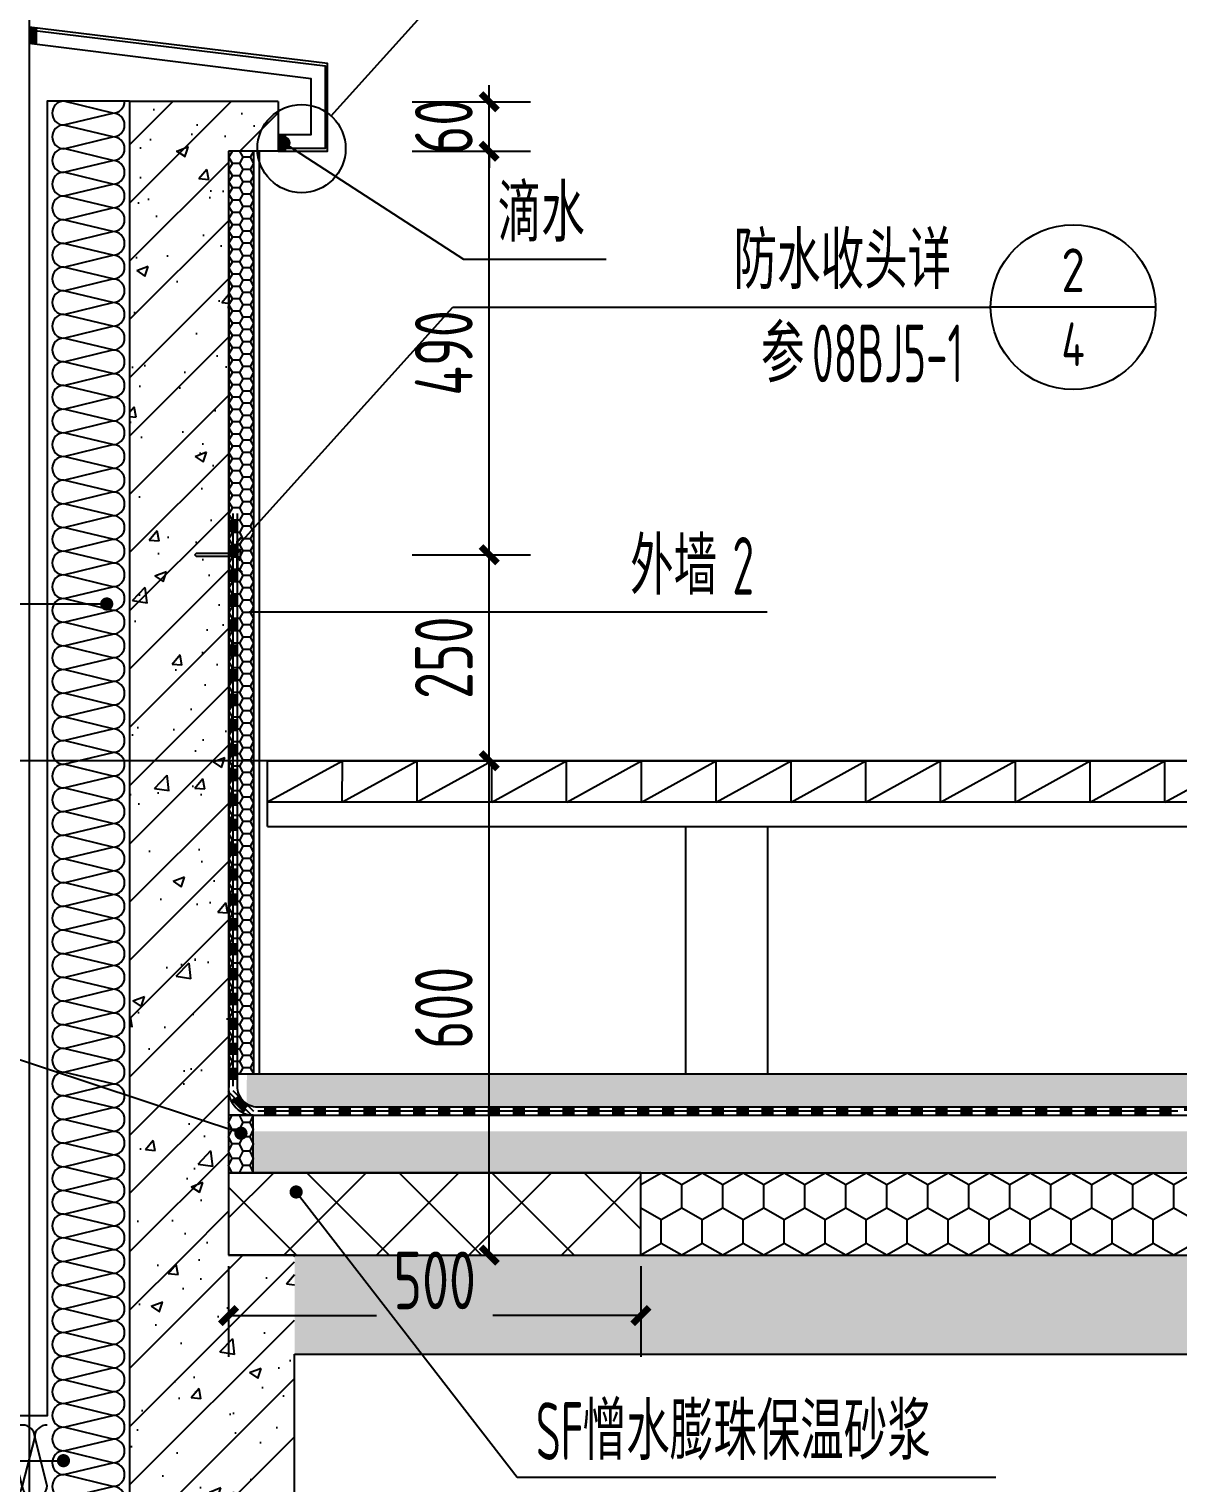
# Model space of a CAD drawing. Extents: x 198753 to 882193, y -399300 to 132460.
# Drawn here: x 407533 to 408926, y -65821 to -64057 of the extents above; entities that cross this region are included whole.
import ezdxf
from ezdxf.enums import TextEntityAlignment as Align

# ---------------------------------------------------------------- set-up
doc = ezdxf.new("R2010")
doc.units = 0
doc.header["$LTSCALE"] = 1000
doc.header["$MEASUREMENT"] = 0
doc.linetypes.add('DASH', pattern=[0.35, 0.25, -0.1])
doc.linetypes.add('DOTE', pattern=[2.42, 2, -0.2, 0.02, -0.2])
for name, color, linetype in [('00-图签', 7, 'Continuous'), ('01-标注_尺寸', 124, 'Continuous'), ('01-标注_符号', 200, 'Continuous'), ('02-TEXT_标注', 130, 'Continuous'), ('05-填充_天正', 26, 'Continuous'), ('A-D-金属剖线', 200, 'Continuous'), ('A-O_屋面', 201, 'Continuous'), ('A-O_防水层', 222, 'Continuous'), ('A-SUR_保温', 222, 'Continuous'), ('A-金属背板', 30, 'Continuous'), ('A_AXIS-轴线', 36, 'DOTE'), ('A_STR-砼墙', 51, 'Continuous'), ('A_STR-砼柱', 51, 'Continuous'), ('构造物', 145, 'Continuous'), ('钢龙骨', 173, 'Continuous')]:
    doc.layers.add(name, color=color, linetype=linetype)
doc.layers.add('04-不打印_辅助线', color=165, linetype='Continuous', plot=False)
doc.styles.add('_TCH_DIM', font='ROS1', dxfattribs={"width": 0.8, "bigfont": 'JD'})
doc.styles.add('_TCH_DIM_T3', font='ROS1', dxfattribs={"width": 0.8, "bigfont": 'JD'})
doc.dimstyles.new('_TCH_ARCH&&20', dxfattribs={"dimtxt": 70, "dimasz": 20, "dimexe": 50, "dimexo": 60, "dimgap": 20, "dimtad": 1, "dimdec": 0, "dimzin": 0, "dimdsep": 46, "dimtxsty": '_TCH_DIM_T3', "dimblk": 'ARCHTICK', "dimcen": 0.09, "dimclrt": 4, "dimazin": 2, "dimtfac": 1, "dimtdec": 0, "dimtix": 1, "dimtmove": 2, "dimatfit": 3, "dimfxl": 0, "dimtolj": 1, "dimtzin": 0, "dimarcsym": 0})
pattern_1 = [(45, (0, 0), (-35.355339, 35.355339), []), (50, (0, 0), (143.452037, -12.550427), [15, -165]), (355, (0, 0), (-27.750267, 150.438427), [12, -132]), (100.4514, (11.95, -1.05), (115.701876, 137.88791), [12.74804, -140.22842]), (46.1842, (0, 40), (213.44821, -33.1038), [22.5, -247.5]), (96.6356, (17.79, 37.24), (186.93254, 194.82357), [19.12206, -210.3426]), (351.1842, (0, 40), (186.93239, 194.82372), [18, -198]), (21, (20, 30), (119.38141, -80.523778), [15, -165]), (326, (20, 30), (48.663066, 145.03001), [12, -132]), (71.4514, (29.95, 23.29), (168.044526, 64.5061), [12.74804, -140.22842]), (37.5, (0, 0), (2.431971, 66.578771), [0, -130.4, 0, -134, 0, -132.5]), (7.5, (0, 0), (52.613907, 78.882342), [0, -76.4, 0, -127.4, 0, -50.5]), (327.5, (-44.6, 0), (106.764487, -4.5109743), [0, -50, 0, -156, 0, -207]), (317.5, (-64.6, 0), (116.637234, 20.020996), [0, -65, 0, -103.6, 0, -147])]

# ---------------------------------------------------------------- blocks, each defined once
blk = doc.blocks.new('$LinePat$岩棉板')
at = {"color": 0}
for p, q in [((0, -17), (12, -67)), ((12, -67), (24, -17))]:
    blk.add_line(p, q, dxfattribs=at)
for centre, start, end in [((12, -17), 0, 180), ((0, -67), 270, 0), ((24, -67), 180, 270)]:
    blk.add_arc(centre, 12, start, end, dxfattribs=at)
at = {"layer": 'Defpoints'}
blk.add_point((0, 0.1), dxfattribs=at)
at = {"layer": 'Defpoints', "color": 0}
blk.add_point((24, -84), dxfattribs=at)
blk = doc.blocks.new('*U156')
at = {"layer": '01-标注_符号'}
for points in [[(-852.7, 520), (0, 520)], [(-852.7, 190.2), (272.2, 190.2)], [(-850, -849.4), (219.7, -849.4)]]:
    blk.add_lwpolyline(points, dxfattribs=at)
at = {"layer": '01-标注_符号', "const_width": 8}
for points in [[(-4, 520, 1), (4, 520, 1)], [(268.2, 190.2, 1), (276.2, 190.2, 1)], [(215.7, -849.4, 1), (223.7, -849.4, 1)]]:
    blk.add_lwpolyline(points, format="xyb", close=True, dxfattribs=at)
at = {"layer": 'A-SUR_保温'}
blk.add_line((300, 800.2), (300, -895), dxfattribs=at)
blk.add_lwpolyline([(300, 800.2), (200, 800.2), (200, -795), (48, -795), (48, -895), (300, -895)], dxfattribs=at)
at = {"layer": 'A-金属背板'}
blk.add_lwpolyline([(60, 840.2), (70, 840.2), (70, 0), (60, 0)], close=True, dxfattribs=at)
at = {"layer": 'A-SUR_保温', "yscale": 1.188379012465143, "zscale": 1.188379012465143}
for p, xscale, rotation in [((200, 771.5), 1.19717378077196, 90), ((200, 742.7), 1.19717378077196, 90), ((200, 714), 1.19717378077196, 90), ((200, 685.3), 1.19717378077196, 90), ((200, 656.5), 1.19717378077196, 90), ((200, 627.8), 1.19717378077196, 90), ((200, 599.1), 1.19717378077196, 90), ((200, 570.3), 1.19717378077196, 90), ((200, 541.6), 1.19717378077196, 90), ((200, 512.9), 1.19717378077196, 90), ((200, 484.1), 1.19717378077196, 90), ((200, 455.4), 1.19717378077196, 90), ((200, 426.7), 1.19717378077196, 90), ((200, 397.9), 1.19717378077196, 90), ((200, 369.2), 1.19717378077196, 90), ((200, 340.5), 1.19717378077196, 90), ((200, 311.8), 1.19717378077196, 90), ((200, 283), 1.19717378077196, 90), ((200, 254.3), 1.19717378077196, 90), ((200, 225.6), 1.19717378077196, 90), ((200, 196.8), 1.19717378077196, 90), ((200, 168.1), 1.19717378077196, 90), ((200, 139.4), 1.19717378077196, 90), ((200, 110.6), 1.19717378077196, 90), ((200, 81.9), 1.19717378077196, 90), ((200, 53.2), 1.19717378077196, 90), ((200, 24.4), 1.19717378077196, 90), ((200, -4.3), 1.19717378077196, 90), ((200, -33), 1.19717378077196, 90), ((200, -61.8), 1.19717378077196, 90), ((200, -90.5), 1.19717378077196, 90), ((200, -119.2), 1.19717378077196, 90), ((200, -148), 1.19717378077196, 90), ((200, -176.7), 1.19717378077196, 90), ((200, -205.4), 1.19717378077196, 90), ((200, -234.2), 1.19717378077196, 90), ((200, -262.9), 1.19717378077196, 90), ((200, -291.6), 1.19717378077196, 90), ((200, -320.4), 1.19717378077196, 90), ((200, -349.1), 1.19717378077196, 90), ((200, -377.8), 1.19717378077196, 90), ((200, -406.6), 1.19717378077196, 90), ((200, -435.3), 1.19717378077196, 90), ((200, -464), 1.19717378077196, 90), ((200, -492.7), 1.19717378077196, 90), ((200, -521.5), 1.19717378077196, 90), ((200, -550.2), 1.19717378077196, 90), ((200, -578.9), 1.19717378077196, 90), ((200, -607.7), 1.19717378077196, 90), ((200, -636.4), 1.19717378077196, 90), ((200, -665.1), 1.19717378077196, 90), ((200, -693.9), 1.19717378077196, 90), ((200, -722.6), 1.19717378077196, 90), ((200, -751.3), 1.19717378077196, 90), ((200, -780.1), 1.19717378077196, 90), ((200, -808.8), 1.19717378077196, 90), ((78.4, -900), 1.266666665670531, 180), ((108.8, -900), 1.266666665670531, 180), ((139.2, -900), 1.266666665670531, 180), ((169.6, -900), 1.266666665670531, 180), ((200, -900), 1.266666665670531, 180), ((200, -837.5), 1.19717378077196, 90), ((200, -866.3), 1.19717378077196, 90), ((200, -895), 1.19717378077196, 90)]:
    blk.add_blockref('$LinePat$岩棉板', p, dxfattribs=dict(at, xscale=xscale, rotation=rotation))
at = {"layer": '02-TEXT_标注', "style": '_TCH_DIM'}
for s, height, width, p in [('幕墙', 69.46, 0.8, (-852.7, 541)), ('2', 70, 0.64, (-728.5, 541)), ('厚憎水岩棉板', 69.46, 0.8, (-763.1, 212.1)), ('100', 70, 0.64, (-852.7, 212.1)), ('100', 70, 0.64, (-850, -825.5)), ('厚憎水岩棉防火封堵', 69.46, 0.8, (-760.4, -825.5))]:
    blk.add_text(s, height=height, dxfattribs=dict(at, width=width)).set_placement(p)
blk = doc.blocks.new('*U40')
at = {"layer": '钢龙骨'}
blk.add_lwpolyline([(178, 870.2), (178, -2300)], dxfattribs=at)
blk = doc.blocks.new('A$C1C2A6847')
for p, q in [((52, 23.1), (55, 28.3)), ((52, 19.1), (55, 14)), ((55, 28.3), (55, 14))]:
    blk.add_line(p, q)
for points in [[(56, 42.1), (51, 37.1), (51, 5.1), (56, 0.1)], [(56.7, 41.4), (52, 36.7), (52, 26.6)], [(0, 21.1), (2, 23.1), (52, 23.1), (52, 19.1), (2, 19.1), (0, 21.1)], [(52, 25.6), (52, 16.6)], [(52, 15.6), (52, 5.6), (56.7, 0.9)]]:
    blk.add_lwpolyline(points)
for centre, start, end in [((56.4, 41.8), 315, 135), ((52, 26.1), 270, 90), ((52, 16.1), 270, 90), ((56.4, 0.5), 225, 45)]:
    blk.add_arc(centre, 0.5, start, end)
blk = doc.blocks.new('*U49')
at = {"layer": '钢龙骨'}
blk.add_lwpolyline([(178, 3300), (178, -3329.8)], dxfattribs=at)
blk = doc.blocks.new('$LinePat$聚苯板')
at = {"color": 0}
for p, q in [((14.8, -8.6), (0, 0)), ((29.7, 0), (14.8, -8.6)), ((14.8, -8.6), (14.8, -25.7)), ((14.8, -25.7), (0, -34.3)), ((29.7, -34.3), (14.8, -25.7)), ((0, -34.3), (0, -51.4)), ((0, -51.4), (14.8, -60)), ((14.8, -60), (29.7, -51.4))]:
    blk.add_line(p, q, dxfattribs=at)
blk = doc.blocks.new('*U233')
at = {"layer": 'A-SUR_保温', "color": 26}
blk.add_lwpolyline([(0, 0), (30, 0), (30, 69.7), (0, 69.7), (0, 0)], dxfattribs=at)
at = {"layer": 'A-SUR_保温', "color": 26, "xscale": -0.5869170273315782, "yscale": 0.5, "zscale": 0.5, "rotation": 270.0000009086}
for p in [(30, 52.3), (30, 34.9), (30, 17.4), (30, 0)]:
    blk.add_blockref('$LinePat$聚苯板', p, dxfattribs=at)
blk = doc.blocks.new('_ArchTick')
at = {"color": 0, "linetype": 'ByBlock', "const_width": 0.4}
blk.add_lwpolyline([(-0.5, -0.5), (0.5, 0.5)], dxfattribs=at)
blk = doc.blocks.new('*D2115')
at = {"layer": '01-标注_尺寸', "color": 0, "lineweight": -2, "transparency": 16777216}
for p, q in [((0, -13.3), (0, -123.3)), ((500, -13.3), (500, -123.3)), ((0, -73.3), (179.6, -73.3)), ((500, -73.3), (320.4, -73.3))]:
    blk.add_line(p, q, dxfattribs=at)
at = {"layer": 'Defpoints', "color": 0, "transparency": 16777216}
for p in [(0, 46.7), (500, 46.7), (500, -73.3)]:
    blk.add_point(p, dxfattribs=at)
at = {"layer": '01-标注_尺寸', "color": 0, "lineweight": -2, "transparency": 16777216, "xscale": 20, "yscale": 20, "zscale": 20, "rotation": 180}
blk.add_blockref('_ArchTick', (0, -73.3), dxfattribs=at)
at = {"layer": '01-标注_尺寸', "color": 0, "lineweight": -2, "transparency": 16777216, "xscale": 20, "yscale": 20, "zscale": 20}
blk.add_blockref('_ArchTick', (500, -73.3), dxfattribs=at)
at = {"layer": '01-标注_尺寸', "color": 4, "transparency": 16777216, "insert": (250, -30.6), "char_height": 70, "attachment_point": 5, "style": '_TCH_DIM_T3'}
blk.add_mtext('\\A1;500', dxfattribs=at)
blk = doc.blocks.new('*D1647')
at = {"layer": '01-标注_尺寸', "color": 0, "lineweight": -2, "transparency": 16777216}
for p, q in [((407997.6, -64944.9), (408141, -64944.9)), ((408091, -65544.9), (408091, -64944.9)), ((407997.6, -65544.9), (408141, -65544.9))]:
    blk.add_line(p, q, dxfattribs=at)
at = {"layer": 'Defpoints', "color": 0, "transparency": 16777216}
for p in [(407937.6, -64944.9), (408091, -64944.9), (407937.6, -65544.9)]:
    blk.add_point(p, dxfattribs=at)
at = {"layer": '01-标注_尺寸', "color": 0, "lineweight": -2, "transparency": 16777216, "xscale": 20, "yscale": 20, "zscale": 20}
for p, rotation in [((408091, -64944.9), 90), ((408091, -65544.9), 270)]:
    blk.add_blockref('_ArchTick', p, dxfattribs=dict(at, rotation=rotation))
at = {"layer": '01-标注_尺寸', "color": 4, "transparency": 16777216, "insert": (408036, -65244.9), "char_height": 70, "attachment_point": 5, "rotation": 90, "style": '_TCH_DIM_T3'}
blk.add_mtext('\\A1;600', dxfattribs=at)
blk = doc.blocks.new('*D1648')
at = {"layer": '01-标注_尺寸', "color": 0, "lineweight": -2, "transparency": 16777216}
for p, q in [((407997.6, -64694.9), (408141, -64694.9)), ((408091, -64944.9), (408091, -64694.9)), ((407997.6, -64944.9), (408141, -64944.9))]:
    blk.add_line(p, q, dxfattribs=at)
at = {"layer": 'Defpoints', "color": 0, "transparency": 16777216}
for p in [(407937.6, -64694.9), (408091, -64694.9), (407937.6, -64944.9)]:
    blk.add_point(p, dxfattribs=at)
at = {"layer": '01-标注_尺寸', "color": 0, "lineweight": -2, "transparency": 16777216, "xscale": 20, "yscale": 20, "zscale": 20}
for p, rotation in [((408091, -64694.9), 90), ((408091, -64944.9), 270)]:
    blk.add_blockref('_ArchTick', p, dxfattribs=dict(at, rotation=rotation))
at = {"layer": '01-标注_尺寸', "color": 4, "transparency": 16777216, "insert": (408036, -64819.9), "char_height": 70, "attachment_point": 5, "rotation": 90, "style": '_TCH_DIM_T3'}
blk.add_mtext('\\A1;250', dxfattribs=at)
blk = doc.blocks.new('*D1649')
at = {"layer": '01-标注_尺寸', "color": 0, "lineweight": -2, "transparency": 16777216}
for p, q in [((407997.6, -64205.3), (408141, -64205.3)), ((408091, -64694.9), (408091, -64205.3)), ((407997.6, -64694.9), (408141, -64694.9))]:
    blk.add_line(p, q, dxfattribs=at)
at = {"layer": 'Defpoints', "color": 0, "transparency": 16777216}
for p in [(407937.6, -64205.3), (408091, -64205.3), (407937.6, -64694.9)]:
    blk.add_point(p, dxfattribs=at)
at = {"layer": '01-标注_尺寸', "color": 0, "lineweight": -2, "transparency": 16777216, "xscale": 20, "yscale": 20, "zscale": 20}
for p, rotation in [((408091, -64205.3), 90), ((408091, -64694.9), 270)]:
    blk.add_blockref('_ArchTick', p, dxfattribs=dict(at, rotation=rotation))
at = {"layer": '01-标注_尺寸', "color": 4, "transparency": 16777216, "insert": (408036, -64450.1), "char_height": 70, "attachment_point": 5, "rotation": 90, "style": '_TCH_DIM_T3'}
blk.add_mtext('\\A1;490', dxfattribs=at)
blk = doc.blocks.new('*D1650')
at = {"layer": '01-标注_尺寸', "color": 0, "lineweight": -2, "transparency": 16777216}
for p, q in [((408091, -64145.3), (408091, -64125.3)), ((407997.6, -64145.3), (408141, -64145.3)), ((408091, -64205.3), (408091, -64145.3)), ((407997.6, -64205.3), (408141, -64205.3)), ((408091, -64205.3), (408091, -64225.3))]:
    blk.add_line(p, q, dxfattribs=at)
at = {"layer": 'Defpoints', "color": 0, "transparency": 16777216}
for p in [(407937.6, -64145.3), (408091, -64145.3), (407937.6, -64205.3)]:
    blk.add_point(p, dxfattribs=at)
at = {"layer": '01-标注_尺寸', "color": 0, "lineweight": -2, "transparency": 16777216, "xscale": 20, "yscale": 20, "zscale": 20}
for p, rotation in [((408091, -64145.3), 270), ((408091, -64205.3), 90)]:
    blk.add_blockref('_ArchTick', p, dxfattribs=dict(at, rotation=rotation))
at = {"layer": '01-标注_尺寸', "color": 4, "transparency": 16777216, "insert": (408036, -64175.3), "char_height": 70, "attachment_point": 5, "rotation": 90, "style": '_TCH_DIM_T3'}
blk.add_mtext('\\A1;60', dxfattribs=at)
blk = doc.blocks.new('$LinePat$防水层2')
at = {"color": 0}
blk.add_line((0, 0), (600, 0), dxfattribs=at)
blk.add_solid([(150, 0), (450, 0), (150, -100), (450, -100)], dxfattribs=at)
blk = doc.blocks.new('$LinePat$空心砌块')
at = {"color": 0}
for p in [(0, -300), (536, -300)]:
    blk.add_line(p, (536, 0), dxfattribs=at)
blk = doc.blocks.new('dfsgfdgh')
at = {"transparency": 33554641}
h = blk.add_hatch(dxfattribs=at)
h.set_pattern_fill('ANSI37', color=26, scale=50)
h.set_pattern_definition([(45, (4580, -17100), (-56.1266, 56.1266), []), (135, (4580, -17100), (-56.1266, -56.1266), [])])
h.paths.add_polyline_path([(0, 0), (500, 0), (500, 100), (0, 100)])
at = {"color": 26}
blk.add_lwpolyline([(0, 0), (500, 0), (500, 100), (0, 100)], close=True, dxfattribs=at)
at = {"layer": '01-标注_尺寸'}
dim = blk.add_linear_dim(base=(500, -73.3), p1=(0, 46.7), p2=(500, 46.7), angle=360, dimstyle='_TCH_ARCH&&20', dxfattribs=at)
dim.commit()
dim.dimension.update_dxf_attribs({"geometry": '*D2115', "text_midpoint": (250, -30.6), "dimtype": 161})

msp = doc.modelspace()

# ---------------------------------------------------------------- hatches: boundary and pattern name
at = {"layer": '05-填充_天正'}
h = msp.add_hatch(dxfattribs=at)
h.set_pattern_fill('钢筋混凝土', color=256, scale=20, style=0)
h.set_pattern_definition(pattern_1)
h.paths.add_polyline_path([(407654.9, -64145.1), (407654.9, -64205.1), (407834.9, -64205.1), (407834.9, -64145.1)])
h = msp.add_hatch(dxfattribs=at)
h.set_pattern_fill('钢筋混凝土', color=256, scale=20, style=0)
h.set_pattern_definition(pattern_1)
h.paths.add_polyline_path([(407654.9, -65544.9), (407774.9, -65544.9), (407774.9, -64205.1), (407654.9, -64205.1)])
h = msp.add_hatch(dxfattribs=at)
h.set_pattern_fill('钢筋混凝土', color=256, scale=20, style=0)
h.set_pattern_definition(pattern_1)
h.paths.add_polyline_path([(407654.9, -66144.9), (407854.9, -66144.9), (407854.9, -65544.9), (407654.9, -65544.9)])
h = msp.add_hatch(dxfattribs=at)
h.set_pattern_fill('钢筋混凝土', color=256, scale=20, style=0)
h.set_pattern_definition(pattern_1)
h.paths.add_polyline_path([(412004.9, -65664.9), (412004.9, -65544.9), (407854.9, -65544.9), (407854.9, -65664.9)])
at = {"layer": 'A-SUR_保温'}
h = msp.add_hatch(dxfattribs=at)
h.set_pattern_fill('混凝土', color=26, scale=15)
h.set_pattern_definition([(50, (318550.37, 336778.2), (107.589027, -9.41282), [11.25, -123.75]), (355, (318550.37, 336778.2), (-20.8127, 112.82882), [9, -99]), (100.4514, (318559.34, 336777.41), (86.776407, 103.41593), [9.561029, -105.171317]), (46.1842, (318550.37, 336808.2), (160.086157, -24.827852), [16.875, -185.625]), (96.6356, (318563.71, 336806.13), (140.199406, 146.11768), [14.34154, -157.75695]), (351.1842, (318550.37, 336808.2), (140.19929, 146.11779), [13.5, -148.5]), (21, (318565.37, 336800.7), (89.536058, -60.392834), [11.25, -123.75]), (326, (318565.37, 336800.7), (36.4973, 108.772507), [9, -99]), (71.4514, (318572.83, 336795.66), (126.033394, 48.379575), [9.561029, -105.171317]), (37.5, (318550.372, 336778.197), (1.8239783, 49.934078), [0, -97.8, 0, -100.5, 0, -99.375]), (7.5, (318550.37, 336778.2), (39.4604306, 59.161757), [0, -57.3, 0, -95.55, 0, -37.875]), (327.5, (318516.922, 336778.197), (80.0733654, -3.3832308), [0, -37.5, 0, -117, 0, -155.25]), (317.5, (318501.92, 336778.2), (87.477925, 15.015747), [0, -48.75, 0, -77.7, 0, -110.25])])
h.paths.add_polyline_path([(411963.6, -65365), (411963.6, -65325), (407797.1, -65324.9), (407796.8, -65365)])
h = msp.add_hatch(dxfattribs=at)
h.set_pattern_fill('加气混凝土', color=26, scale=20)
h.set_pattern_definition([(0, (438779.92, 332549.66), (120, 240), [0, -240]), (0, (438639.52, 332517.26), (120, 240), [0, -240]), (0, (438717.52, 332514.86), (120, 240), [0, -240]), (0, (438802.72, 332585.66), (120, 240), [0, -240]), (0, (438703.12, 332502.86), (120, 240), [0, -240]), (0, (438826.72, 332736.86), (120, 240), [0, -240]), (0, (438753.52, 332717.66), (120, 240), [0, -240]), (0, (438791.92, 332687.66), (120, 240), [0, -240]), (0, (438596.32, 332682.86), (120, 240), [0, -240]), (0, (438713.92, 332672.06), (120, 240), [0, -240]), (0, (438668.32, 332610.86), (120, 240), [0, -240]), (0, (438670.72, 332520.86), (120, 240), [0, -240]), (0, (438760.72, 332511.26), (120, 240), [0, -240]), (0, (438826.72, 332616.86), (120, 240), [0, -240]), (0, (438602.32, 332579.66), (120, 240), [0, -240]), (0, (438622.72, 332620.46), (120, 240), [0, -240]), (0, (438716.32, 332603.66), (120, 240), [0, -240]), (0, (438682.72, 332568.86), (120, 240), [0, -240]), (0, (438663.52, 332648.06), (120, 240), [0, -240]), (0, (438693.52, 332738.06), (120, 240), [0, -240]), (0, (438611.92, 332529.26), (120, 240), [0, -240]), (0, (438743.92, 332688.86), (120, 240), [0, -240]), (0, (438632.32, 332692.46), (120, 240), [0, -240]), (0, (438613.12, 332723.66), (120, 240), [0, -240]), (130.601294, (438811.976, 332661.719), (-599.99999337, 720.00000315), [10.53662, -4414.8444]), (18.434949, (438794.833, 332666.29), (599.9999978, 239.9999982), [10.8421, -1507.05116]), (90, (438794.83, 332656), (120, 240), [10.28571, -469.71426]), (161.565051, (438805.12, 332652.576), (-600.000003, 239.999982), [10.8421, -1507.05116]), (53.130102, (438805.12, 332652.576), (120, 240), [11.42857, -1188.5714]), (135, (438814.26, 332530.29), (-120.000015, 239.999984), [9.69746, -669.12504]), (45, (438800.55, 332530.29), (120, 239.999999), [9.69746, -669.12504]), (135, (438807.405, 332523.43), (-120.000015, 239.999984), [9.69746, -669.12504]), (45, (438807.405, 332523.43), (120, 239.999999), [9.69746, -669.12504]), (116.56505, (438698.83, 332691.43), (-2e-05, 479.99999), [12.77753, -255.5506]), (180, (438693.12, 332702.86), (-120, 240), [13.71429, -226.2857]), (63.43495, (438673.7, 332691.43), (1e-06, 480), [12.77753, -255.5506]), (116.56505, (438679.4, 332680), (-2e-05, 479.99999), [12.77753, -255.5506]), (0, (438679.4, 332680), (120, 240), [13.71429, -226.2857]), (63.43495, (438693.12, 332680), (1e-06, 480), [12.77753, -255.5506]), (107.102728, (438789.119, 332610.29), (-359.99998624, 1200.00000194), [15.54454, -6513.161]), (143.972626, (438784.548, 332625.147), (-2279.9999711, 1679.9999981), [15.54454, -3248.808]), (180, (438771.98, 332634.3), (-120, 240), [14.85714, -225.14284]), (36.0273733, (438744.548, 332625.147), (2279.99998315, 1679.9999819), [15.54454, -3248.808]), (71.565051, (438739.976, 332611.433), (360.000002, 1199.999998), [14.45613, -1503.43712]), (107.102728, (438744.548, 332596.576), (-359.99998624, 1200.00000194), [15.54454, -6513.161]), (143.972626, (438757.12, 332587.433), (-2279.9999711, 1679.9999981), [15.54454, -3248.808]), (0, (438757.12, 332587.43), (120, 240), [14.85714, -225.14284]), (36.0273733, (438771.976, 332587.433), (2279.99998315, 1679.9999819), [15.54454, -3248.808]), (71.565051, (438784.548, 332596.576), (360.000002, 1199.999998), [14.45613, -1503.43712]), (150.255118, (438791.405, 332722.29), (-360.0000009, 239.999997), [9.21401, -1925.72784]), (90, (438783.4, 332717.72), (120, 240), [9.14286, -470.8571]), (29.744881, (438783.405, 332717.72), (360.0000002, 239.9999989), [9.21401, -1925.72784]), (116.56505, (438735.4, 332552), (-2e-05, 479.99999), [12.77753, -255.5506]), (168.690067, (438729.69, 332563.433), (-1080.0000008, 239.999994), [11.6549, -2435.8742]), (41.185925, (438709.119, 332557.719), (2999.99998182, 2639.9999769), [12.14874, -5090.3208]), (90, (438709.12, 332546.29), (120, 240), [11.42857, -468.5714]), (138.814074, (438718.262, 332538.29), (-2999.99994668, 2640.0000168), [12.14874, -5090.3208]), (16.6992442, (438718.262, 332538.29), (3959.9999702, 1199.99998743), [11.93178, -4999.415]), (60.945396, (438729.691, 332541.719), (119.99999968, 239.99999788), [11.76643, -4930.1358]), (109.983106, (438634.833, 332652.576), (-600.00000226, 1679.99999555), [13.3768, -5604.879]), (155.556045, (438630.262, 332665.147), (-1560.00000595, 719.99998504), [13.8092, -5786.0526]), (24.4439547, (438605.119, 332665.147), (1560.00000078, 719.99999654), [13.8092, -5786.0526]), (70.0168934, (438600.548, 332652.576), (600.0000018, 1679.99999583), [13.3768, -5604.879]), (109.983106, (438605.119, 332640.004), (-600.00000226, 1679.99999555), [13.3768, -5604.879]), (160.016893, (438617.69, 332635.433), (-600.0000004, 239.9999891), [13.3768, -2795.751]), (19.9831065, (438617.69, 332635.433), (599.9999967, 239.9999996), [13.3768, -2795.751]), (70.0168934, (438630.262, 332640.004), (600.0000018, 1679.99999583), [13.3768, -5604.879]), (122.005383, (438723.976, 332630.862), (-120.0000161, 239.9999877), [10.78169, -2253.3736]), (18.434949, (438707.976, 332636.576), (599.9999978, 239.9999982), [10.8421, -1507.05116]), (90, (438707.98, 332626.29), (120, 240), [10.28571, -469.71426]), (161.565051, (438718.262, 332622.86), (-600.000003, 239.999982), [10.8421, -1507.05116]), (54.462322, (438718.262, 332622.862), (839.9999988, 1199.9999982), [9.83123, -4119.2846]), (116.56505, (438654.26, 332572.58), (-2e-05, 479.99999), [12.77753, -255.5506]), (180, (438648.55, 332584), (-120, 240), [12.57143, -227.42856]), (59.0362434, (438629.12, 332572.576), (120.0000004, 239.9999988), [13.32789, -2785.5288]), (120.963756, (438635.976, 332561.147), (-120.0000164, 239.999989), [13.32789, -2785.5288]), (0, (438635.98, 332561.15), (120, 240), [12.57143, -227.42856]), (63.43495, (438648.55, 332561.15), (1e-06, 480), [12.77753, -255.5506])])
h.paths.add_polyline_path([(412004.9, -65444.9), (412004.9, -65395), (407804.9, -65394.7), (407804.9, -65444.8)])

# ---------------------------------------------------------------- linework, layer by layer
at = {"layer": '01-标注_符号'}
for p, q in [((407899.2, -64162.4), (408101.3, -63937.9)), ((407842, -64195.1), (408059.9, -64336.1)), ((408059.9, -64336.1), (408233.1, -64336.1)), ((407784.6, -64685.7), (408047, -64394.6)), ((408047, -64394.6), (408699.3, -64394.6)), ((408899.3, -64394.6), (408699.3, -64394.6)), ((407800, -64764.4), (408003.9, -64764.4)), ((408003.9, -64764.4), (408428, -64764.4)), ((407789.9, -65396.9), (407354.9, -65253)), ((407856.8, -65468.2), (408124.8, -65814.4)), ((408124.8, -65814.4), (408705.5, -65814.4))]:
    msp.add_line(p, q, dxfattribs=at)
at = {"layer": '01-标注_符号', "const_width": 8}
for points in [[(407838.7, -64192.9, 1), (407845.4, -64197.3, 1)], [(407793.7, -65398.2, 1), (407786.1, -65395.7, 1)], [(407854.4, -65465.1, 1), (407859.3, -65471.4, 1)]]:
    msp.add_lwpolyline(points, format="xyb", close=True, dxfattribs=at)
at = {"layer": '01-标注_符号'}
for centre, radius in [((407863.4, -64202.1), 53.5), ((408799.3, -64394.6), 100), ((407782.9, -64687.7), 2.65)]:
    msp.add_circle(centre, radius, dxfattribs=at)
at = {"layer": '04-不打印_辅助线', "color": 251}
msp.add_line((418057.9, -64944.9), (338573.5, -64944.9), dxfattribs=at)
at = {"layer": 'A-D-金属剖线', "const_width": 10}
for points in [[(407537.9, -64054.6), (407537.9, -64074.6)], [(407839.9, -64185.1), (407839.9, -64205.1)]]:
    msp.add_lwpolyline(points, dxfattribs=at)
at = {"layer": 'A-D-金属剖线'}
for points in [[(407834.9, -64205.1), (407894.9, -64205.1), (407894.9, -64099), (407532.9, -64054.9)], [(407532.9, -64057.8), (407891.9, -64101.7), (407891.9, -64202.1), (407834.9, -64202.1)], [(407834.9, -64185.1), (407874.9, -64185.1), (407874.9, -64117.4), (407532.9, -64074.6)]]:
    msp.add_lwpolyline(points, dxfattribs=at)
at = {"layer": 'A-O_屋面'}
for p, q in [((407822.2, -65024.9), (407822.2, -64944.9)), ((407822.2, -64994.9), (409254.9, -64995)), ((407822.2, -65024.9), (412004.9, -65025)), ((407775.2, -65324.9), (411963.6, -65324.9)), ((407775.2, -65374.9), (412004.9, -65374.9))]:
    msp.add_line(p, q, dxfattribs=at)
msp.add_lwpolyline([(407775.2, -64300.3), (407775.2, -65339.9, 0.49936), (407810.2, -65374.9), (412004.9, -65374.9)], format="xyb", dxfattribs=at)
for points in [[(407822.2, -64944.9), (411994.9, -64944.9), (411994.9, -64995), (407822.2, -64995)], [(408329, -65025), (408329, -65325), (408429, -65325), (408429, -65025), (408329, -65025)]]:
    msp.add_lwpolyline(points, close=True, dxfattribs=at)
msp.add_lwpolyline([(407774.9, -65444.9), (412003.3, -65444.9)], dxfattribs=at)
at = {"layer": 'A-O_防水层'}
msp.add_lwpolyline([(407785.2, -64644.9), (407785.2, -65339.9, 0.414214), (407810.2, -65364.9), (411998.5, -65364.9)], format="xyb", dxfattribs=at)
at = {"layer": 'A-SUR_保温', "color": 26}
msp.add_line((407805.2, -64205.1), (407805.2, -65324.9), dxfattribs=at)
at = {"layer": 'A-SUR_保温'}
msp.add_lwpolyline([(407812.2, -64205.1), (407812.2, -65324.9)], dxfattribs=at)
at = {"layer": 'A_AXIS-轴线', "ltscale": 0.4}
msp.add_line((408537.3, -64944.9), (414162.8, -64944.9), dxfattribs=at)
at = {"layer": 'A_STR-砼墙'}
for p, q in [((407654.9, -64145.1), (407654.9, -64205.1)), ((407834.9, -64145.1), (407654.9, -64145.1)), ((407834.9, -64145.1), (407834.9, -64205.1)), ((407654.9, -64205.1), (407654.9, -65544.9)), ((407774.9, -64205.1), (407774.9, -65544.9)), ((407834.9, -64205.1), (407774.9, -64205.1)), ((407854.9, -65544.9), (412004.9, -65544.9)), ((407854.9, -65664.9), (412004.9, -65664.9))]:
    msp.add_line(p, q, dxfattribs=at)
at = {"layer": 'A_STR-砼柱'}
for p, q in [((407654.9, -65544.9), (407654.9, -66144.9)), ((407854.9, -65544.9), (407774.9, -65544.9)), ((407854.9, -66144.9), (407854.9, -65664.9))]:
    msp.add_line(p, q, dxfattribs=at)

# ---------------------------------------------------------------- block references
msp.add_blockref('*U156', (407354.9, -64944.9))
at = {"layer": '00-图签'}
for name, p in [('*U49', (407354.9, -60744.9)), ('*U40', (407354.9, -64944.9))]:
    msp.add_blockref(name, p, dxfattribs=at)
at = {"layer": 'A-O_防水层', "yscale": 0.05, "zscale": 0.05}
for p, xscale, rotation in [((407780.2, -64644.9), 0.05036231884053121, 270.0000000020538), ((407785.2, -64644.9), 0.05036231884051855, 270.0000000020538), ((407780.2, -64675.1), 0.05036231884053121, 270.0000000020538), ((407785.2, -64675.1), 0.05036231884051855, 270.0000000020538), ((407780.2, -64705.3), 0.05036231884053121, 270.0000000020538), ((407785.2, -64705.3), 0.05036231884051855, 270.0000000020538), ((407780.2, -64735.6), 0.05036231884053121, 270.0000000020538), ((407785.2, -64735.6), 0.05036231884051855, 270.0000000020538), ((407780.2, -64765.8), 0.05036231884053121, 270.0000000020538), ((407785.2, -64765.8), 0.05036231884051855, 270.0000000020538), ((407780.2, -64796), 0.05036231884053121, 270.0000000020538), ((407785.2, -64796), 0.05036231884051855, 270.0000000020538), ((407780.2, -64826.2), 0.05036231884053121, 270.0000000020538), ((407785.2, -64826.2), 0.05036231884051855, 270.0000000020538), ((407780.2, -64856.4), 0.05036231884053121, 270.0000000020538), ((407785.2, -64856.4), 0.05036231884051855, 270.0000000020538), ((407780.2, -64886.6), 0.05036231884053121, 270.0000000020538), ((407785.2, -64886.6), 0.05036231884051855, 270.0000000020538), ((407780.2, -64916.9), 0.05036231884053121, 270.0000000020538), ((407785.2, -64916.9), 0.05036231884051855, 270.0000000020538), ((407780.2, -64947.1), 0.05036231884053121, 270.0000000020538), ((407785.2, -64947.1), 0.05036231884051855, 270.0000000020538), ((407780.2, -64977.3), 0.05036231884053121, 270.0000000020538), ((407785.2, -64977.3), 0.05036231884051855, 270.0000000020538), ((407780.2, -65007.5), 0.05036231884053121, 270.0000000020538), ((407785.2, -65007.5), 0.05036231884051855, 270.0000000020538), ((407780.2, -65037.7), 0.05036231884053121, 270.0000000020538), ((407785.2, -65037.7), 0.05036231884051855, 270.0000000020538), ((407780.2, -65067.9), 0.05036231884053121, 270.0000000020538), ((407785.2, -65067.9), 0.05036231884051855, 270.0000000020538), ((407780.2, -65098.2), 0.05036231884053121, 270.0000000020538), ((407785.2, -65098.2), 0.05036231884051855, 270.0000000020538), ((407780.2, -65128.4), 0.05036231884053121, 270.0000000020538), ((407785.2, -65128.4), 0.05036231884051855, 270.0000000020538), ((407780.2, -65158.6), 0.05036231884053121, 270.0000000020538), ((407785.2, -65158.6), 0.05036231884051855, 270.0000000020538), ((407780.2, -65188.8), 0.05036231884053121, 270.0000000020538), ((407785.2, -65188.8), 0.05036231884051855, 270.0000000020538), ((407780.2, -65219), 0.05036231884053121, 270.0000000020538), ((407785.2, -65219), 0.05036231884051855, 270.0000000020538), ((407780.2, -65249.2), 0.05036231884053121, 270.0000000020538), ((407785.2, -65249.2), 0.05036231884051855, 270.0000000020538), ((407780.2, -65279.5), 0.05036231884053121, 270.0000000020538), ((407785.2, -65279.5), 0.05036231884051855, 270.0000000020538), ((407780.2, -65309.7), 0.05036231884053121, 270.0000000020538), ((407785.2, -65309.7), 0.05036231884051855, 270.0000000020538), ((407774, -65346.1), 0.07071067811846611, 315.0000000001529), ((407780, -65345.1), 0.05892556509887896, 315), ((407810.2, -65364.9), 0.05027977782811795, 359.999999999992), ((407810.2, -65369.9), 0.05027979406903803, 359.9999999999922), ((407840.4, -65364.9), 0.05027977782811795, 359.999999999992), ((407840.4, -65369.9), 0.05027979406903803, 359.9999999999922), ((407870.5, -65364.9), 0.05027977782811795, 359.999999999992), ((407870.5, -65369.9), 0.05027979406903803, 359.9999999999922), ((407900.7, -65364.9), 0.05027977782811795, 359.999999999992), ((407900.7, -65369.9), 0.05027979406903803, 359.9999999999922), ((407930.9, -65364.9), 0.05027977782811795, 359.999999999992), ((407930.9, -65369.9), 0.05027979406903803, 359.9999999999922), ((407961.1, -65364.9), 0.05027977782811795, 359.999999999992), ((407961.1, -65369.9), 0.05027979406903803, 359.9999999999922), ((407991.2, -65364.9), 0.05027977782811795, 359.999999999992), ((407991.2, -65369.9), 0.05027979406903803, 359.9999999999922), ((408021.4, -65364.9), 0.05027977782811795, 359.999999999992), ((408021.4, -65369.9), 0.05027979406903803, 359.9999999999922), ((408051.6, -65364.9), 0.05027977782811795, 359.999999999992), ((408051.6, -65369.9), 0.05027979406903803, 359.9999999999922), ((408081.7, -65364.9), 0.05027977782811795, 359.999999999992), ((408081.7, -65369.9), 0.05027979406903803, 359.9999999999922), ((408111.9, -65364.9), 0.05027977782811795, 359.999999999992), ((408111.9, -65369.9), 0.05027979406903803, 359.9999999999922), ((408142.1, -65364.9), 0.05027977782811795, 359.999999999992), ((408142.1, -65369.9), 0.05027979406903803, 359.9999999999922), ((408172.2, -65364.9), 0.05027977782811795, 359.999999999992), ((408172.2, -65369.9), 0.05027979406903803, 359.9999999999922), ((408202.4, -65364.9), 0.05027977782811795, 359.999999999992), ((408202.4, -65369.9), 0.05027979406903803, 359.9999999999922), ((408232.6, -65364.9), 0.05027977782811795, 359.999999999992), ((408232.6, -65369.9), 0.05027979406903803, 359.9999999999922), ((408262.7, -65364.9), 0.05027977782811795, 359.999999999992), ((408262.7, -65369.9), 0.05027979406903803, 359.9999999999922), ((408292.9, -65364.9), 0.05027977782811795, 359.999999999992), ((408292.9, -65369.9), 0.05027979406903803, 359.9999999999922), ((408323.1, -65364.9), 0.05027977782811795, 359.999999999992), ((408323.1, -65369.9), 0.05027979406903803, 359.9999999999922), ((408353.2, -65364.9), 0.05027977782811795, 359.999999999992), ((408353.2, -65369.9), 0.05027979406903803, 359.9999999999922), ((408383.4, -65364.9), 0.05027977782811795, 359.999999999992), ((408383.4, -65369.9), 0.05027979406903803, 359.9999999999922), ((408413.6, -65364.9), 0.05027977782811795, 359.999999999992), ((408413.6, -65369.9), 0.05027979406903803, 359.9999999999922), ((408443.7, -65364.9), 0.05027977782811795, 359.999999999992), ((408443.7, -65369.9), 0.05027979406903803, 359.9999999999922), ((408473.9, -65364.9), 0.05027977782811795, 359.999999999992), ((408473.9, -65369.9), 0.05027979406903803, 359.9999999999922), ((408504.1, -65364.9), 0.05027977782811795, 359.999999999992), ((408504.1, -65369.9), 0.05027979406903803, 359.9999999999922), ((408534.2, -65364.9), 0.05027977782811795, 359.999999999992), ((408534.2, -65369.9), 0.05027979406903803, 359.9999999999922), ((408564.4, -65364.9), 0.05027977782811795, 359.999999999992), ((408564.4, -65369.9), 0.05027979406903803, 359.9999999999922), ((408594.6, -65364.9), 0.05027977782811795, 359.999999999992), ((408594.6, -65369.9), 0.05027979406903803, 359.9999999999922), ((408624.7, -65364.9), 0.05027977782811795, 359.999999999992), ((408624.7, -65369.9), 0.05027979406903803, 359.9999999999922), ((408654.9, -65364.9), 0.05027977782811795, 359.999999999992), ((408654.9, -65369.9), 0.05027979406903803, 359.9999999999922), ((408685.1, -65364.9), 0.05027977782811795, 359.999999999992), ((408685.1, -65369.9), 0.05027979406903803, 359.9999999999922), ((408715.2, -65364.9), 0.05027977782811795, 359.999999999992), ((408715.2, -65369.9), 0.05027979406903803, 359.9999999999922), ((408745.4, -65364.9), 0.05027977782811795, 359.999999999992), ((408745.4, -65369.9), 0.05027979406903803, 359.9999999999922), ((408775.6, -65364.9), 0.05027977782811795, 359.999999999992), ((408775.6, -65369.9), 0.05027979406903803, 359.9999999999922), ((408805.8, -65364.9), 0.05027977782811795, 359.999999999992), ((408805.8, -65369.9), 0.05027979406903803, 359.9999999999922), ((408835.9, -65364.9), 0.05027977782811795, 359.999999999992), ((408835.9, -65369.9), 0.05027979406903803, 359.9999999999922), ((408866.1, -65364.9), 0.05027977782811795, 359.999999999992), ((408866.1, -65369.9), 0.05027979406903803, 359.9999999999922), ((408896.3, -65364.9), 0.05027977782811795, 359.999999999992), ((408896.3, -65369.9), 0.05027979406903803, 359.9999999999922), ((408926.4, -65364.9), 0.05027977782811795, 359.999999999992)]:
    msp.add_blockref('$LinePat$防水层2', p, dxfattribs=dict(at, xscale=xscale, rotation=rotation))
at = {"layer": 'A-SUR_保温', "color": 26}
for name, p, xscale, yscale, zscale, rotation in [('$LinePat$聚苯板', (407805.2, -64220), -0.5028494030851776, 0.5, 0.5, 269.9999999979421), ('$LinePat$聚苯板', (407805.2, -64235), -0.5028494030851776, 0.5, 0.5, 269.9999999979421), ('$LinePat$聚苯板', (407805.2, -64249.9), -0.5028494030851776, 0.5, 0.5, 269.9999999979421), ('$LinePat$聚苯板', (407805.2, -64264.8), -0.5028494030851776, 0.5, 0.5, 269.9999999979421), ('$LinePat$聚苯板', (407805.2, -64279.8), -0.5028494030851776, 0.5, 0.5, 269.9999999979421), ('$LinePat$聚苯板', (407805.2, -64294.7), -0.5028494030851776, 0.5, 0.5, 269.9999999979421), ('$LinePat$聚苯板', (407805.2, -64309.6), -0.5028494030851776, 0.5, 0.5, 269.9999999979421), ('$LinePat$聚苯板', (407805.2, -64324.5), -0.5028494030851776, 0.5, 0.5, 269.9999999979421), ('$LinePat$聚苯板', (407805.2, -64339.5), -0.5028494030851776, 0.5, 0.5, 269.9999999979421), ('$LinePat$聚苯板', (407805.2, -64354.4), -0.5028494030851776, 0.5, 0.5, 269.9999999979421), ('$LinePat$聚苯板', (407805.2, -64369.3), -0.5028494030851776, 0.5, 0.5, 269.9999999979421), ('$LinePat$聚苯板', (407805.2, -64384.3), -0.5028494030851776, 0.5, 0.5, 269.9999999979421), ('$LinePat$聚苯板', (407805.2, -64399.2), -0.5028494030851776, 0.5, 0.5, 269.9999999979421), ('$LinePat$聚苯板', (407805.2, -64414.1), -0.5028494030851776, 0.5, 0.5, 269.9999999979421), ('$LinePat$聚苯板', (407805.2, -64429.1), -0.5028494030851776, 0.5, 0.5, 269.9999999979421), ('$LinePat$聚苯板', (407805.2, -64444), -0.5028494030851776, 0.5, 0.5, 269.9999999979421), ('$LinePat$聚苯板', (407805.2, -64458.9), -0.5028494030851776, 0.5, 0.5, 269.9999999979421), ('$LinePat$聚苯板', (407805.2, -64473.8), -0.5028494030851776, 0.5, 0.5, 269.9999999979421), ('$LinePat$聚苯板', (407805.2, -64488.8), -0.5028494030851776, 0.5, 0.5, 269.9999999979421), ('$LinePat$聚苯板', (407805.2, -64503.7), -0.5028494030851776, 0.5, 0.5, 269.9999999979421), ('$LinePat$聚苯板', (407805.2, -64518.6), -0.5028494030851776, 0.5, 0.5, 269.9999999979421), ('$LinePat$聚苯板', (407805.2, -64533.6), -0.5028494030851776, 0.5, 0.5, 269.9999999979421), ('$LinePat$聚苯板', (407805.2, -64548.5), -0.5028494030851776, 0.5, 0.5, 269.9999999979421), ('$LinePat$聚苯板', (407805.2, -64563.4), -0.5028494030851776, 0.5, 0.5, 269.9999999979421), ('$LinePat$聚苯板', (407805.2, -64578.4), -0.5028494030851776, 0.5, 0.5, 269.9999999979421), ('$LinePat$聚苯板', (407805.2, -64593.3), -0.5028494030851776, 0.5, 0.5, 269.9999999979421), ('$LinePat$聚苯板', (407805.2, -64608.2), -0.5028494030851776, 0.5, 0.5, 269.9999999979421), ('$LinePat$聚苯板', (407805.2, -64623.2), -0.5028494030851776, 0.5, 0.5, 269.9999999979421), ('$LinePat$聚苯板', (407805.2, -64638.1), -0.5028494030851776, 0.5, 0.5, 269.9999999979421), ('$LinePat$聚苯板', (407805.2, -64653), -0.5028494030851776, 0.5, 0.5, 269.9999999979421), ('$LinePat$聚苯板', (407805.2, -64667.9), -0.5028494030851776, 0.5, 0.5, 269.9999999979421), ('$LinePat$聚苯板', (407805.2, -64682.9), -0.5028494030851776, 0.5, 0.5, 269.9999999979421), ('$LinePat$聚苯板', (407805.2, -64697.8), -0.5028494030851776, 0.5, 0.5, 269.9999999979421), ('$LinePat$聚苯板', (407805.2, -64712.7), -0.5028494030851776, 0.5, 0.5, 269.9999999979421), ('$LinePat$聚苯板', (407805.2, -64727.7), -0.5028494030851776, 0.5, 0.5, 269.9999999979421), ('$LinePat$聚苯板', (407805.2, -64742.6), -0.5028494030851776, 0.5, 0.5, 269.9999999979421), ('$LinePat$聚苯板', (407805.2, -64757.5), -0.5028494030851776, 0.5, 0.5, 269.9999999979421), ('$LinePat$聚苯板', (407805.2, -64772.5), -0.5028494030851776, 0.5, 0.5, 269.9999999979421), ('$LinePat$聚苯板', (407805.2, -64787.4), -0.5028494030851776, 0.5, 0.5, 269.9999999979421), ('$LinePat$聚苯板', (407805.2, -64802.3), -0.5028494030851776, 0.5, 0.5, 269.9999999979421), ('$LinePat$聚苯板', (407805.2, -64817.3), -0.5028494030851776, 0.5, 0.5, 269.9999999979421), ('$LinePat$聚苯板', (407805.2, -64832.2), -0.5028494030851776, 0.5, 0.5, 269.9999999979421), ('$LinePat$聚苯板', (407805.2, -64847.1), -0.5028494030851776, 0.5, 0.5, 269.9999999979421), ('$LinePat$聚苯板', (407805.2, -64862), -0.5028494030851776, 0.5, 0.5, 269.9999999979421), ('$LinePat$聚苯板', (407805.2, -64877), -0.5028494030851776, 0.5, 0.5, 269.9999999979421), ('$LinePat$聚苯板', (407805.2, -64891.9), -0.5028494030851776, 0.5, 0.5, 269.9999999979421), ('$LinePat$聚苯板', (407805.2, -64906.8), -0.5028494030851776, 0.5, 0.5, 269.9999999979421), ('$LinePat$聚苯板', (407805.2, -64921.8), -0.5028494030851776, 0.5, 0.5, 269.9999999979421), ('$LinePat$聚苯板', (407805.2, -64936.7), -0.5028494030851776, 0.5, 0.5, 269.9999999979421), ('$LinePat$聚苯板', (407805.2, -64951.6), -0.5028494030851776, 0.5, 0.5, 269.9999999979421), ('$LinePat$聚苯板', (407805.2, -64966.6), -0.5028494030851776, 0.5, 0.5, 269.9999999979421), ('$LinePat$空心砌块', (407822.2, -64944.9), 0.1691971289958409, 0.1666666666666667, 0.1666666666666667, 359.9889589408891), ('$LinePat$空心砌块', (407912.9, -64944.9), 0.1691971289958409, 0.1666666666666667, 0.1666666666666667, 359.9889589408891), ('$LinePat$空心砌块', (408003.6, -64944.9), 0.1691971289958409, 0.1666666666666667, 0.1666666666666667, 359.9889589408891), ('$LinePat$空心砌块', (408094.3, -64945), 0.1691971289958409, 0.1666666666666667, 0.1666666666666667, 359.9889589408891), ('$LinePat$空心砌块', (408185.1, -64945), 0.1691971289958409, 0.1666666666666667, 0.1666666666666667, 359.9889589408891), ('$LinePat$空心砌块', (408275.8, -64945), 0.1691971289958409, 0.1666666666666667, 0.1666666666666667, 359.9889589408891), ('$LinePat$空心砌块', (408366.5, -64945), 0.1691971289958409, 0.1666666666666667, 0.1666666666666667, 359.9889589408891), ('$LinePat$空心砌块', (408457.2, -64945), 0.1691971289958409, 0.1666666666666667, 0.1666666666666667, 359.9889589408891), ('$LinePat$空心砌块', (408547.9, -64945), 0.1691971289958409, 0.1666666666666667, 0.1666666666666667, 359.9889589408891), ('$LinePat$空心砌块', (408638.6, -64945.1), 0.1691971289958409, 0.1666666666666667, 0.1666666666666667, 359.9889589408891), ('$LinePat$空心砌块', (408729.3, -64945.1), 0.1691971289958409, 0.1666666666666667, 0.1666666666666667, 359.9889589408891), ('$LinePat$空心砌块', (408820, -64945.1), 0.1691971289958409, 0.1666666666666667, 0.1666666666666667, 359.9889589408891), ('$LinePat$空心砌块', (408910.7, -64945.1), 0.1691971289958409, 0.1666666666666667, 0.1666666666666667, 359.9889589408891), ('$LinePat$聚苯板', (407805.2, -64981.5), -0.5028494030851776, 0.5, 0.5, 269.9999999979421), ('$LinePat$聚苯板', (407805.2, -64996.4), -0.5028494030851776, 0.5, 0.5, 269.9999999979421), ('$LinePat$聚苯板', (407805.2, -65011.4), -0.5028494030851776, 0.5, 0.5, 269.9999999979421), ('$LinePat$聚苯板', (407805.2, -65026.3), -0.5028494030851776, 0.5, 0.5, 269.9999999979421), ('$LinePat$聚苯板', (407805.2, -65041.2), -0.5028494030851776, 0.5, 0.5, 269.9999999979421), ('$LinePat$聚苯板', (407805.2, -65056.1), -0.5028494030851776, 0.5, 0.5, 269.9999999979421), ('$LinePat$聚苯板', (407805.2, -65071.1), -0.5028494030851776, 0.5, 0.5, 269.9999999979421), ('$LinePat$聚苯板', (407805.2, -65086), -0.5028494030851776, 0.5, 0.5, 269.9999999979421), ('$LinePat$聚苯板', (407805.2, -65100.9), -0.5028494030851776, 0.5, 0.5, 269.9999999979421), ('$LinePat$聚苯板', (407805.2, -65115.9), -0.5028494030851776, 0.5, 0.5, 269.9999999979421), ('$LinePat$聚苯板', (407805.2, -65130.8), -0.5028494030851776, 0.5, 0.5, 269.9999999979421), ('$LinePat$聚苯板', (407805.2, -65145.7), -0.5028494030851776, 0.5, 0.5, 269.9999999979421), ('$LinePat$聚苯板', (407805.2, -65160.7), -0.5028494030851776, 0.5, 0.5, 269.9999999979421), ('$LinePat$聚苯板', (407805.2, -65175.6), -0.5028494030851776, 0.5, 0.5, 269.9999999979421), ('$LinePat$聚苯板', (407805.2, -65190.5), -0.5028494030851776, 0.5, 0.5, 269.9999999979421), ('$LinePat$聚苯板', (407805.2, -65205.5), -0.5028494030851776, 0.5, 0.5, 269.9999999979421), ('$LinePat$聚苯板', (407805.2, -65220.4), -0.5028494030851776, 0.5, 0.5, 269.9999999979421), ('$LinePat$聚苯板', (407805.2, -65235.3), -0.5028494030851776, 0.5, 0.5, 269.9999999979421), ('$LinePat$聚苯板', (407805.2, -65250.2), -0.5028494030851776, 0.5, 0.5, 269.9999999979421), ('$LinePat$聚苯板', (407805.2, -65265.2), -0.5028494030851776, 0.5, 0.5, 269.9999999979421), ('$LinePat$聚苯板', (407805.2, -65280.1), -0.5028494030851776, 0.5, 0.5, 269.9999999979421), ('$LinePat$聚苯板', (407805.2, -65295), -0.5028494030851776, 0.5, 0.5, 269.9999999979421), ('$LinePat$聚苯板', (407805.2, -65310), -0.5028494030851776, 0.5, 0.5, 269.9999999979421), ('$LinePat$聚苯板', (407805.2, -65324.9), -0.5028494030851776, 0.5, 0.5, 269.9999999979421), ('$LinePat$聚苯板', (408274.9, -65544.9), -1.674957280949693, 1.666666666666667, 1.666666666666667, 179.9999999779953), ('$LinePat$聚苯板', (408324.7, -65544.9), -1.674957280949693, 1.666666666666667, 1.666666666666667, 179.9999999779953), ('$LinePat$聚苯板', (408374.4, -65544.9), -1.674957280949693, 1.666666666666667, 1.666666666666667, 179.9999999779953), ('$LinePat$聚苯板', (408424.1, -65544.9), -1.674957280949693, 1.666666666666667, 1.666666666666667, 179.9999999779953), ('$LinePat$聚苯板', (408473.9, -65544.9), -1.674957280949693, 1.666666666666667, 1.666666666666667, 179.9999999779953), ('$LinePat$聚苯板', (408523.6, -65544.9), -1.674957280949693, 1.666666666666667, 1.666666666666667, 179.9999999779953), ('$LinePat$聚苯板', (408573.3, -65544.9), -1.674957280949693, 1.666666666666667, 1.666666666666667, 179.9999999779953), ('$LinePat$聚苯板', (408623.1, -65544.9), -1.674957280949693, 1.666666666666667, 1.666666666666667, 179.9999999779953), ('$LinePat$聚苯板', (408672.8, -65544.9), -1.674957280949693, 1.666666666666667, 1.666666666666667, 179.9999999779953), ('$LinePat$聚苯板', (408722.5, -65544.9), -1.674957280949693, 1.666666666666667, 1.666666666666667, 179.9999999779953), ('$LinePat$聚苯板', (408772.3, -65544.9), -1.674957280949693, 1.666666666666667, 1.666666666666667, 179.9999999779953), ('$LinePat$聚苯板', (408822, -65544.9), -1.674957280949693, 1.666666666666667, 1.666666666666667, 179.9999999779953), ('$LinePat$聚苯板', (408871.7, -65544.9), -1.674957280949693, 1.666666666666667, 1.666666666666667, 179.9999999779953), ('$LinePat$聚苯板', (408921.5, -65544.9), -1.674957280949693, 1.666666666666667, 1.666666666666667, 179.9999999779953)]:
    msp.add_blockref(name, p, dxfattribs=dict(at, xscale=xscale, yscale=yscale, zscale=zscale, rotation=rotation))
for name, p in [('*U233', (407774.9, -65444.9)), ('dfsgfdgh', (407774.9, -65544.9))]:
    msp.add_blockref(name, p, dxfattribs=at)
at = {"layer": '构造物', "linetype": 'DASH', "ltscale": 0.2}
msp.add_blockref('A$C1C2A6847', (407733.9, -64716), dxfattribs=at)

# ---------------------------------------------------------------- texts
at = {"layer": '02-TEXT_标注', "style": '_TCH_DIM'}
for s, height, width, p in [('滴水', 69.46, 0.8, (408101.4, -64315.1)), ('防水收头详', 69.46, 0.8, (408387.4, -64372.4)), ('参', 69.5, 0.8, (408420.6, -64485.6)), ('08BJ5-1', 70, 0.64, (408482.6, -64485.6)), ('外墙', 69.46, 0.8, (408261.9, -64743.4)), ('2', 70, 0.64, (408386.1, -64743.4)), ('憎水膨珠保温砂浆', 69.46, 0.8, (408204.4, -65793.4)), ('SF', 70, 0.64, (408147.7, -65793.4))]:
    msp.add_text(s, height=height, dxfattribs=dict(at, width=width)).set_placement(p)
for s, p, p2 in [('2', (408785.1, -64376.2), (408813.4, -64376.2)), ('4', (408785.1, -64466), (408813.4, -64466))]:
    msp.add_text(s, height=53, dxfattribs=at).set_placement(p, p2, align=Align.FIT)

# ---------------------------------------------------------------- dimensions: what is measured, and where the dimension line sits
at = {"layer": '01-标注_尺寸'}
for p1, p2, picture, middle in [((407937.6, -64205.3), (407937.6, -64145.3), '*D1650', (408036, -64175.3)), ((407937.6, -64694.9), (407937.6, -64205.3), '*D1649', (408036, -64450.1)), ((407937.6, -64944.9), (407937.6, -64694.9), '*D1648', (408036, -64819.9)), ((407937.6, -65544.9), (407937.6, -64944.9), '*D1647', (408036, -65244.9))]:
    dim = msp.add_aligned_dim(p1=p1, p2=p2, distance=-153.4, dimstyle='_TCH_ARCH&&20', dxfattribs=at)
    dim.commit()
    dim.dimension.update_dxf_attribs({"geometry": picture, "text_midpoint": middle})

doc.saveas('drawing.dxf')
